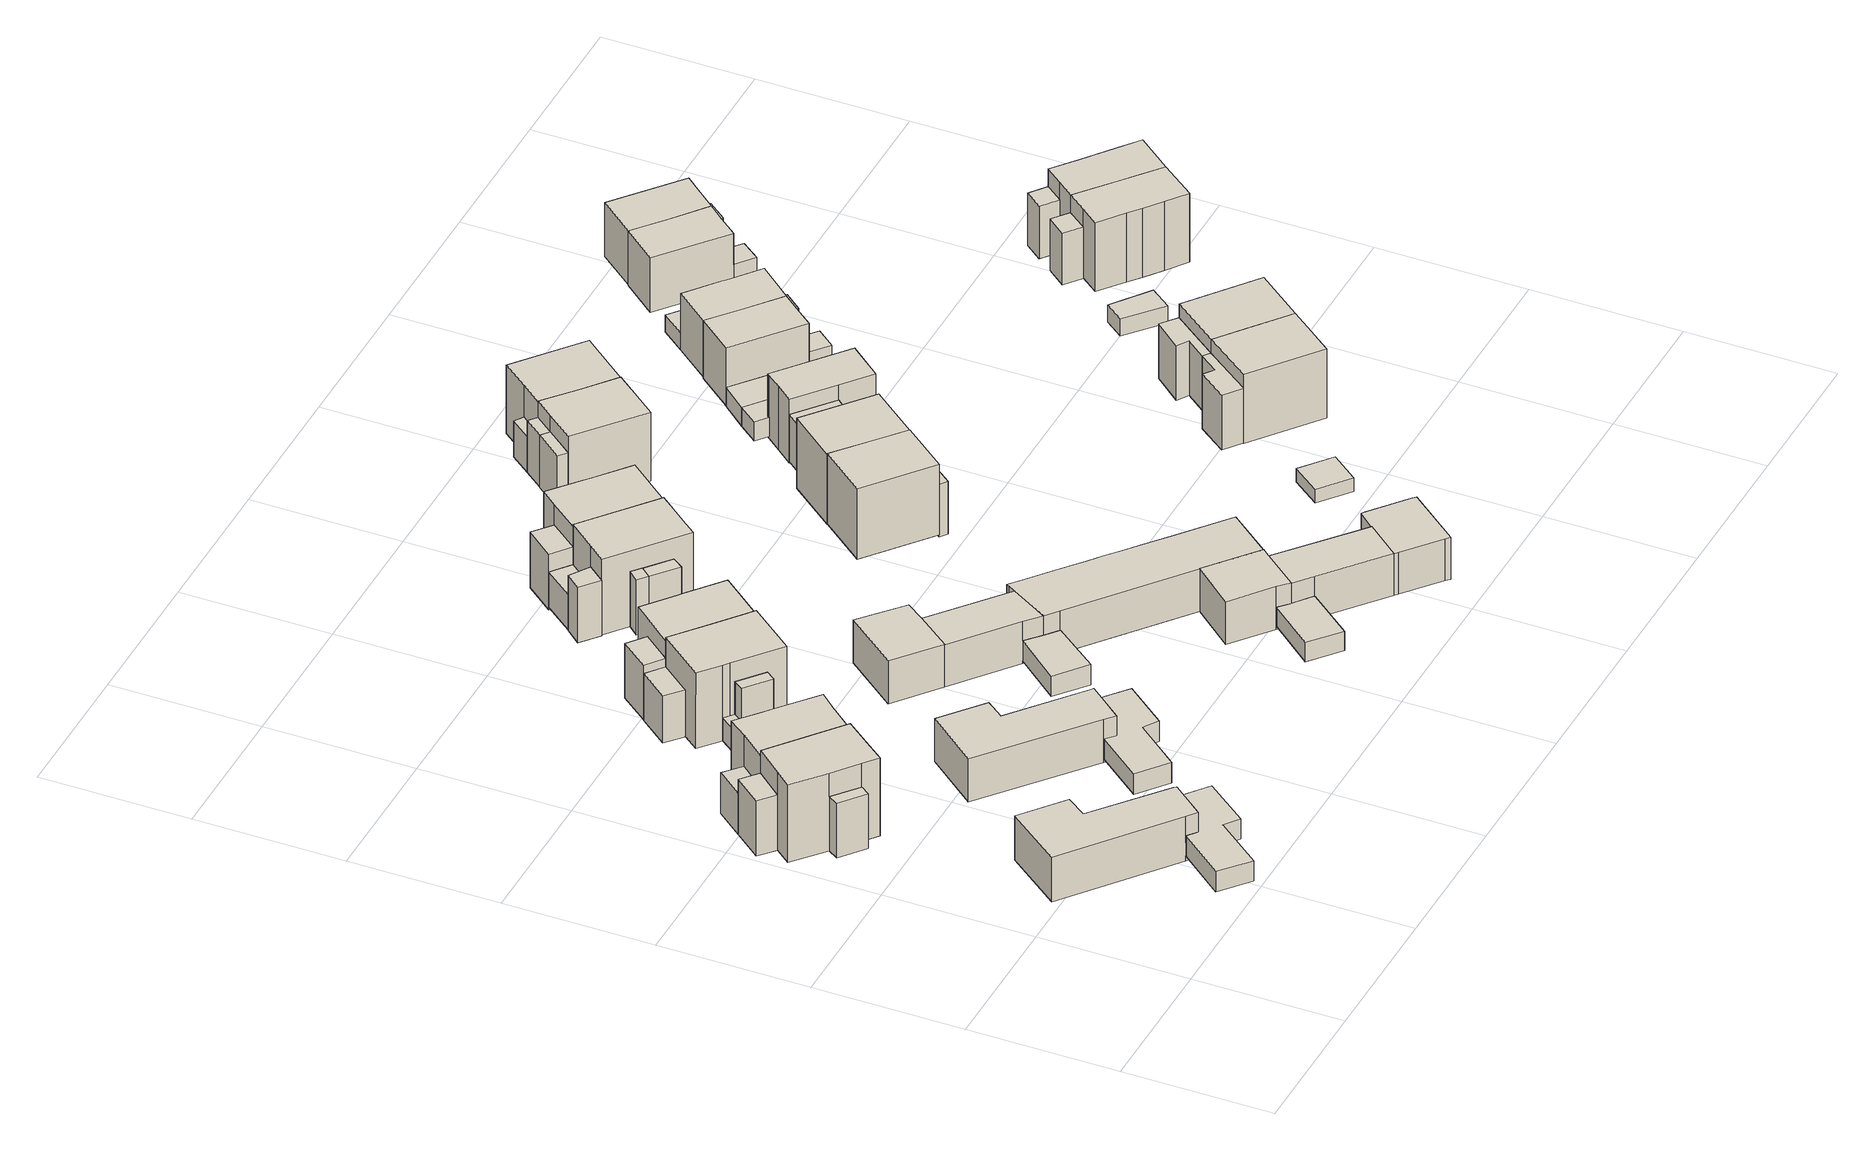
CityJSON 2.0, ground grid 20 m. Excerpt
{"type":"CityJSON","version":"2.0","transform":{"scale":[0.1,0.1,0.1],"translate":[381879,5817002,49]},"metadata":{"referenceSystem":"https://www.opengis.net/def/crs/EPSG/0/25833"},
"CityObjects":{
"building1":{"type":"Building","attributes":{"Gemeindeschluessel":"11000004","function":"31001_1024"},"address":[{"country":"Germany","locality":"Berlin","thoroughfareNumber":"1 (6)","thoroughfareName":"Dauerwaldweg"}],"children":["building1-1","building1-2"]},
"building1-1":{"type":"BuildingPart","attributes":{"BezugspunktDach":"2200","measuredHeight":6.51,"storeysAboveGround":2},"parents":["building1"],"geometry":[{"type":"MultiSurface","lod":"1","boundaries":[[[0,1,2,3,4,5,6,7]],[[8,9,10,11,12,13,14,15]],[[8,15,7,6]],[[9,8,6,5]],[[10,9,5,4]],[[11,10,4,3]],[[16,17,18,3,2]],[[12,11,19,20]],[[21,16,2,1]],[[13,12,20,22,23]],[[24,25,21,22,26,14,13,1,0]],[[15,14,0,7]],[[20,19,18,17,16]],[[23,22,20,16,21]],[[26,22,21,25,24]]]}]},
"building1-2":{"type":"BuildingPart","attributes":{"BezugspunktDach":"2200","measuredHeight":2.97,"storeysAboveGround":2},"parents":["building1"],"geometry":[{"type":"MultiSurface","lod":"1","boundaries":[[[27,28,29,30,31,17,16,21,25,32]],[[26,22,20,19,33,34,35,36,37,38]],[[26,38,32,25]],[[33,19,17,31]],[[34,33,31,30]],[[35,34,30,29]],[[36,35,29,28]],[[37,36,28,27]],[[38,37,27,32]],[[26,25,21,22]],[[20,22,39,21,16,40]],[[19,20,16,17]]]}]},
"building2":{"type":"Building","attributes":{"Gemeindeschluessel":"11000004","function":"31001_1010"},"address":[{"country":"Germany","locality":"Berlin","thoroughfareNumber":"13","thoroughfareName":"Falterweg"}],"children":["building2-1","building2-2","building2-3","building2-4"]},
"building2-1":{"type":"BuildingPart","attributes":{"BezugspunktDach":"2200","measuredHeight":13.75,"storeysAboveGround":2},"parents":["building2"],"geometry":[{"type":"MultiSurface","lod":"1","boundaries":[[[41,42,43,44,45,46,47,48,49]],[[50,51,52,53,54,55,56,57,58]],[[50,58,49,48]],[[59,60,48,47]],[[51,50,60,50,51,61]],[[52,51,47,46]],[[53,52,46,45]],[[62,63,64,53,45,44]],[[55,54,44,43]],[[56,55,43,42]],[[65,66,42,41]],[[58,57,41,49]],[[61,51,50,60,59]],[[54,53,64,63,62]],[[57,56,66,65]]]}]},
"building2-2":{"type":"BuildingPart","attributes":{"BezugspunktDach":"2200","measuredHeight":8.13,"storeysAboveGround":2},"parents":["building2"],"geometry":[{"type":"MultiSurface","lod":"1","boundaries":[[[60,59,67,68]],[[69,51,50,70]],[[69,70,68,67]],[[51,69,67,59]],[[70,50,60,68]],[[50,51,59,60,71]]]}]},
"building2-3":{"type":"BuildingPart","attributes":{"BezugspunktDach":"2200","measuredHeight":8.06,"storeysAboveGround":2},"parents":["building2"],"geometry":[{"type":"Solid","lod":"1","boundaries":[[[[72,66,65,73]],[[57,56,74,75]],[[57,75,73,65]],[[74,56,66,72]],[[75,74,72,73]],[[57,65,66,56]]]]}]},
"building2-4":{"type":"BuildingPart","attributes":{"BezugspunktDach":"2200","measuredHeight":8.24,"storeysAboveGround":2},"parents":["building2"],"geometry":[{"type":"MultiSurface","lod":"1","boundaries":[[[76,77,64,63]],[[53,78,79,54]],[[78,53,64,77]],[[79,78,77,76]],[[54,79,76,63]],[[53,54,63,64,80]]]}]},
"building3":{"type":"Building","attributes":{"Gemeindeschluessel":"11000004","function":"31001_1010"},"address":[{"country":"Germany","locality":"Berlin","thoroughfareNumber":"15","thoroughfareName":"Falterweg"}],"children":["building3-1","building3-2","building3-3","building3-4"]},
"building3-1":{"type":"BuildingPart","attributes":{"BezugspunktDach":"2200","measuredHeight":12.28,"storeysAboveGround":2},"parents":["building3"],"geometry":[{"type":"MultiSurface","lod":"1","boundaries":[[[81,82,83,84,85,86,87,88]],[[89,90,91,92,93,94,53,51]],[[95,96,88,87]],[[90,89,87,86]],[[91,90,86,85]],[[92,91,85,84]],[[93,92,97,98,99,100,101,84,83]],[[94,93,83,82]],[[53,94,82,81],[94,53,64,102]],[[51,53,81,88]],[[89,51,96,95]],[[101,100,99,98,97]],[[64,53,94,102]]]}]},
"building3-2":{"type":"BuildingPart","attributes":{"BezugspunktDach":"2200","measuredHeight":8.16,"storeysAboveGround":2},"parents":["building3"],"geometry":[{"type":"MultiSurface","lod":"1","boundaries":[[[77,103,102,64]],[[94,104,78,53]],[[104,94,102,103]],[[78,104,103,77]],[[53,78,77,64]],[[94,53,64,102,105]]]}]},
"building3-3":{"type":"BuildingPart","attributes":{"BezugspunktDach":"2200","measuredHeight":5.98,"storeysAboveGround":2},"parents":["building3"],"geometry":[{"type":"Solid","lod":"1","boundaries":[[[[96,95,106,107]],[[108,89,51,69]],[[108,69,107,106]],[[89,108,106,95]],[[89,95,89,51]],[[69,51,96,107]],[[51,89,95,96]]]]}]},
"building3-4":{"type":"BuildingPart","attributes":{"BezugspunktDach":"2200","measuredHeight":3.69,"storeysAboveGround":2},"parents":["building3"],"geometry":[{"type":"Solid","lod":"1","boundaries":[[[[100,109,110,101]],[[111,112,99,98]],[[111,98,101,110]],[[112,111,110,109]],[[99,112,109,100]],[[98,99,100,101]]]]}]},
"building4":{"type":"Building","attributes":{"Gemeindeschluessel":"11000004","BezugspunktDach":"2200","function":"31001_2463","measuredHeight":3.69,"storeysAboveGround":1},"address":[{"country":"Germany","locality":"Berlin","thoroughfareNumber":"15 (1)","thoroughfareName":"Falterweg"}],"geometry":[{"type":"Solid","lod":"1","boundaries":[[[[101,110,109,113,114,115]],[[116,117,112,111,98,118]],[[116,118,115,114]],[[117,116,114,113]],[[112,117,113,109]],[[111,112,109,110]],[[98,111,110,101]],[[118,98,101,115]]]]}]},
"building5":{"type":"Building","attributes":{"Gemeindeschluessel":"11000004","BezugspunktDach":"2200","function":"31001_2463","measuredHeight":3.38,"storeysAboveGround":1},"address":[{"country":"Germany","locality":"Berlin","thoroughfareNumber":"17 (1)","thoroughfareName":"Falterweg"}],"geometry":[{"type":"Solid","lod":"1","boundaries":[[[[119,120,121,122,123,124]],[[125,126,127,128,117,116]],[[125,116,124,123]],[[126,125,123,122]],[[127,126,122,121]],[[128,127,121,120]],[[117,128,120,119]],[[116,117,119,124]]]]}]},
"building6":{"type":"Building","attributes":{"Gemeindeschluessel":"11000004","function":"31001_1024"},"address":[{"country":"Germany","locality":"Berlin","thoroughfareNumber":"1 (9)","thoroughfareName":"Dauerwaldweg"}],"children":["building6-1","building6-2"]},
"building6-1":{"type":"BuildingPart","attributes":{"BezugspunktDach":"2200","measuredHeight":6.33,"storeysAboveGround":2},"parents":["building6"],"geometry":[{"type":"MultiSurface","lod":"1","boundaries":[[[129,130,131,132,133,134,135,136]],[[137,138,139,140,141,142,143,144]],[[137,144,136,135]],[[138,137,135,134]],[[139,138,134,133]],[[140,139,133,132]],[[145,146,147,132,131]],[[141,140,148,149]],[[142,141,149,150,151,146,152,131,130]],[[143,142,130,129]],[[144,143,129,136]],[[149,148,147,146,145]],[[152,146,151,150,149]]]}]},
"building6-2":{"type":"BuildingPart","attributes":{"BezugspunktDach":"2200","measuredHeight":2.99,"storeysAboveGround":2},"parents":["building6"],"geometry":[{"type":"MultiSurface","lod":"1","boundaries":[[[153,154,155,156,157,147,146,151,158,159]],[[160,150,149,148,161,162,163,164,165,166]],[[160,166,159,158]],[[161,148,147,157]],[[162,161,157,156]],[[163,162,156,155]],[[164,163,155,154]],[[165,164,154,153]],[[166,165,153,159]],[[150,160,158,151]],[[167,149,150,151,146]],[[148,149,146,147]]]}]},
"building7":{"type":"Building","attributes":{"Gemeindeschluessel":"11000004","function":"31001_1010"},"address":[{"country":"Germany","locality":"Berlin","thoroughfareNumber":"17","thoroughfareName":"Falterweg"}],"children":["building7-1","building7-2","building7-3","building7-4"]},
"building7-1":{"type":"BuildingPart","attributes":{"BezugspunktDach":"2200","measuredHeight":13.96,"storeysAboveGround":2},"parents":["building7"],"geometry":[{"type":"MultiSurface","lod":"1","boundaries":[[[168,169,170,171,172,173,174]],[[175,176,177,178,179,125,180]],[[181,182,183,180,174,173]],[[176,175,173,172]],[[177,176,172,171]],[[178,177,184,185,186,171,170]],[[179,178,170,169],[187,126,188,189]],[[125,179,169,168]],[[180,125,168,174]],[[175,183,182,181]],[[186,185,184,177]],[[188,126,187,189]]]}]},
"building7-2":{"type":"BuildingPart","attributes":{"BezugspunktDach":"2200","measuredHeight":6.05,"storeysAboveGround":2},"parents":["building7"],"geometry":[{"type":"Solid","lod":"1","boundaries":[[[[190,191,186,185]],[[177,192,193,184]],[[192,177,186,191]],[[193,192,191,190]],[[184,193,190,185]],[[177,184,185,186]]]]}]},
"building7-3":{"type":"BuildingPart","attributes":{"BezugspunktDach":"2200","measuredHeight":6.91,"storeysAboveGround":2},"parents":["building7"],"geometry":[{"type":"MultiSurface","lod":"1","boundaries":[[[182,181,194,195]],[[196,197,198,199]],[[196,199,195,194]],[[197,196,194,181]],[[198,197,181,175,183]],[[199,198,182,195]],[[183,175,181,182]]]}]},
"building7-4":{"type":"BuildingPart","attributes":{"BezugspunktDach":"2200","measuredHeight":8.22,"storeysAboveGround":2},"parents":["building7"],"geometry":[{"type":"Solid","lod":"1","boundaries":[[[[200,189,188,201]],[[126,187,128,127]],[[126,127,201,188]],[[128,187,189,200]],[[127,128,200,201]],[[187,126,188,189]]]]}]},
"building8":{"type":"Building","attributes":{"Gemeindeschluessel":"11000004","function":"31001_1010"},"address":[{"country":"Germany","locality":"Berlin","thoroughfareNumber":"19","thoroughfareName":"Falterweg"}],"children":["building8-1","building8-2","building8-3","building8-4"]},
"building8-1":{"type":"BuildingPart","attributes":{"BezugspunktDach":"2200","measuredHeight":12.75,"storeysAboveGround":2},"parents":["building8"],"geometry":[{"type":"MultiSurface","lod":"1","boundaries":[[[202,203,204,205,206,207,208,209]],[[210,211,212,213,214,177,176,175]],[[210,215,216,217,175,209,208]],[[211,210,208,207]],[[218,219,207,206]],[[212,211,220,221]],[[213,212,206,205],[222,223,218,221]],[[214,213,205,204]],[[224,225,204,203]],[[177,214,226,227,228]],[[176,177,203,202]],[[175,176,202,209]],[[175,217,216,215]],[[221,220,219,218]],[[218,223,222,221]],[[228,227,226,225,224]]]}]},
"building8-2":{"type":"BuildingPart","attributes":{"BezugspunktDach":"2200","measuredHeight":8.66,"storeysAboveGround":2},"parents":["building8"],"geometry":[{"type":"Solid","lod":"1","boundaries":[[[[217,216,229,230]],[[231,215,175,232]],[[231,232,230,229]],[[215,231,229,216]],[[232,175,217,230]],[[175,215,216,217]]]]}]},
"building8-3":{"type":"BuildingPart","attributes":{"BezugspunktDach":"2200","measuredHeight":8.01,"storeysAboveGround":2},"parents":["building8"],"geometry":[{"type":"Solid","lod":"1","boundaries":[[[[233,234,225,224]],[[226,235,236,227]],[[235,226,225,234]],[[236,235,234,233]],[[227,236,233,224]],[[227,224,225,226]]]]}]},
"building8-4":{"type":"BuildingPart","attributes":{"BezugspunktDach":"2200","measuredHeight":8.29,"storeysAboveGround":2},"parents":["building8"],"geometry":[{"type":"MultiSurface","lod":"1","boundaries":[[[223,237,238,219]],[[239,240,222,220]],[[239,220,219,238]],[[240,239,238,237]],[[222,240,237,223]],[[220,221,218,219,241]],[[222,223,218,221]]]}]},
"building9":{"type":"Building","attributes":{"Gemeindeschluessel":"11000004","BezugspunktDach":"2200","function":"31001_2463","measuredHeight":2.46,"storeysAboveGround":1},"address":[{"country":"Germany","locality":"Berlin","thoroughfareNumber":"19 (1)","thoroughfareName":"Falterweg"}],"geometry":[{"type":"Solid","lod":"1","boundaries":[[[[242,243,244,245,246]],[[247,248,249,240,239]],[[247,239,246,245]],[[248,247,245,244]],[[249,248,244,243]],[[240,249,243,242]],[[239,240,242,246]]]]}]},
"building10":{"type":"Building","attributes":{"Gemeindeschluessel":"11000004","BezugspunktDach":"2200","function":"51009_1610","measuredHeight":8.02,"storeysAboveGround":0},"address":[{"country":"Germany","locality":"Berlin"}],"geometry":[{"type":"Solid","lod":"1","boundaries":[[[[250,251,252,253]],[[254,255,256,257]],[[254,257,253,252]],[[255,254,252,251]],[[256,255,251,250]],[[257,256,250,253]]]]}]},
"building11":{"type":"Building","attributes":{"Gemeindeschluessel":"11000004","BezugspunktDach":"2200","function":"51009_1610","measuredHeight":8.14,"storeysAboveGround":0},"address":[{"country":"Germany","locality":"Berlin"}],"geometry":[{"type":"Solid","lod":"1","boundaries":[[[[258,259,260,261]],[[262,263,264,265]],[[262,265,261,260]],[[263,262,260,259]],[[264,263,259,258]],[[265,264,258,261]]]]}]},
"building12":{"type":"Building","attributes":{"Gemeindeschluessel":"11000004","BezugspunktDach":"2200","function":"31001_2463","measuredHeight":2.42,"storeysAboveGround":1},"address":[{"country":"Germany","locality":"Berlin","thoroughfareNumber":"21 (1)","thoroughfareName":"Falterweg"}],"geometry":[{"type":"Solid","lod":"1","boundaries":[[[[244,266,267,268,245]],[[264,269,270,271,272]],[[264,272,245,268]],[[269,264,268,267]],[[270,269,267,266]],[[271,270,266,244]],[[272,271,244,245]]]]}]},
"building13":{"type":"Building","attributes":{"Gemeindeschluessel":"11000004","function":"31001_1010"},"address":[{"country":"Germany","locality":"Berlin","thoroughfareNumber":"21","thoroughfareName":"Falterweg"}],"children":["building13-1","building13-2","building13-3","building13-4"]},
"building13-1":{"type":"BuildingPart","attributes":{"BezugspunktDach":"2200","measuredHeight":12.51,"storeysAboveGround":2},"parents":["building13"],"geometry":[{"type":"MultiSurface","lod":"1","boundaries":[[[273,274,275,276,277,278]],[[279,280,281,282,283,284]],[[279,284,278,277]],[[285,286,279,280,279,277,276]],[[281,280,276,275]],[[282,281,287,288,289,290,291,275,274]],[[283,282,274,273]],[[284,283,273,278],[292,263,259,293]],[[280,279,286,285]],[[291,290,289,288,287]],[[259,263,292,293]]]}]},
"building13-2":{"type":"BuildingPart","attributes":{"BezugspunktDach":"2200","measuredHeight":8,"storeysAboveGround":2},"parents":["building13"],"geometry":[{"type":"Solid","lod":"1","boundaries":[[[[294,295,291,290]],[[288,296,297,289]],[[296,288,291,295]],[[297,296,295,294]],[[289,297,294,290]],[[288,289,290,291]]]]}]},
"building13-3":{"type":"BuildingPart","attributes":{"BezugspunktDach":"2200","measuredHeight":5.21,"storeysAboveGround":2},"parents":["building13"],"geometry":[{"type":"Solid","lod":"1","boundaries":[[[[286,285,298,299]],[[300,280,279,301]],[[300,301,299,298]],[[280,300,298,285]],[[301,279,286,299]],[[279,280,285,286]]]]}]},
"building13-4":{"type":"BuildingPart","attributes":{"BezugspunktDach":"2200","measuredHeight":8.13,"storeysAboveGround":2},"parents":["building13"],"geometry":[{"type":"Solid","lod":"1","boundaries":[[[[302,293,259,258]],[[263,292,269,264]],[[263,264,258,259]],[[269,292,293,302]],[[264,269,302,258]],[[292,263,259,293]]]]}]},
"building14":{"type":"Building","attributes":{"Gemeindeschluessel":"11000004","function":"31001_1024"},"address":[{"country":"Germany","locality":"Berlin","thoroughfareNumber":"1 (8)","thoroughfareName":"Dauerwaldweg"}],"children":["building14-1","building14-2","building14-3","building14-4","building14-5","building14-6","building14-7","building14-8"]},
"building14-1":{"type":"BuildingPart","attributes":{"BezugspunktDach":"2200","measuredHeight":6.21,"storeysAboveGround":2},"parents":["building14"],"geometry":[{"type":"MultiSurface","lod":"1","boundaries":[[[303,304,305,306,307,308,309,310,311,312,313,314,315,316,317,318]],[[319,320,321,322,323,324,325,326,327,328,329,330,331,332,333,334]],[[320,319,317,316]],[[321,320,316,315]],[[322,321,315,314]],[[323,322,314,313]],[[324,323,313,312]],[[325,324,312,311]],[[326,325,311,310]],[[327,326,310,309]],[[328,327,309,308]],[[329,328,308,307]],[[330,329,307,306]],[[331,330,306,305]],[[333,332,304,303]],[[335,336,303,318]],[[334,333,337,338]],[[334,318,317,319]],[[305,304,332,331]],[[338,337,336,335]]]}]},
"building14-2":{"type":"BuildingPart","attributes":{"BezugspunktDach":"2200","measuredHeight":6.25,"storeysAboveGround":2},"parents":["building14"],"geometry":[{"type":"MultiSurface","lod":"1","boundaries":[[[339,340,341,342,343,344]],[[332,331,345,346,347,348]],[[332,348,344,343]],[[305,304,332,343,342]],[[345,331,342,341]],[[346,349,350,341,340]],[[347,346,351,352,353,354,340,339]],[[348,347,339,344]],[[331,332,304,305]],[[345,350,349,346]],[[354,353,352,351]]]}]},
"building14-3":{"type":"BuildingPart","attributes":{"BezugspunktDach":"2200","measuredHeight":6.19,"storeysAboveGround":2},"parents":["building14"],"geometry":[{"type":"MultiSurface","lod":"1","boundaries":[[[355,356,357,350,349]],[[345,358,359,360,346]],[[358,345,350,357]],[[359,361,362,357,356]],[[360,359,356,355]],[[346,360,355,349],[363,351,354,364]],[[345,346,349,350,365]],[[358,362,361,359]]]}]},
"building14-4":{"type":"BuildingPart","attributes":{"BezugspunktDach":"2200","measuredHeight":6.22,"storeysAboveGround":2},"parents":["building14"],"geometry":[{"type":"MultiSurface","lod":"1","boundaries":[[[366,318,317,367,368]],[[369,319,334,370,371]],[[319,369,367,317]],[[372,335,338,373,370,334,318,366]],[[371,370,366,368]],[[371,368,367,369]],[[334,319,317,318]],[[373,338,335,372]]]}]},
"building14-5":{"type":"BuildingPart","attributes":{"BezugspunktDach":"2200","measuredHeight":6.24,"storeysAboveGround":2},"parents":["building14"],"geometry":[{"type":"Solid","lod":"1","boundaries":[[[[374,375,376,377,378]],[[379,380,369,371,381]],[[379,381,378,377]],[[380,379,377,376]],[[369,380,376,375]],[[371,369,375,374],[371,368,367,369]],[[381,371,374,378]],[[368,371,369,367]]]]}]},
"building14-6":{"type":"BuildingPart","attributes":{"BezugspunktDach":"2200","measuredHeight":6.2,"storeysAboveGround":2},"parents":["building14"],"geometry":[{"type":"Solid","lod":"1","boundaries":[[[[382,383,384,385,386,387,388,362,361]],[[358,389,390,391,392,393,394,395,359]],[[389,358,362,388]],[[390,389,388,387]],[[391,390,387,386]],[[392,391,386,385]],[[393,392,385,384]],[[394,393,384,383]],[[395,394,383,382]],[[359,395,382,361]],[[358,359,361,362]]]]}]},
"building14-7":{"type":"BuildingPart","attributes":{"BezugspunktDach":"2200","measuredHeight":2.99,"storeysAboveGround":2},"parents":["building14"],"geometry":[{"type":"MultiSurface","lod":"1","boundaries":[[[396,336,372,397]],[[373,337,398,399]],[[373,399,397,372]],[[398,337,336,396]],[[399,398,396,397]],[[338,335,336,337]],[[373,400,372,335,401,338]]]}]},
"building14-8":{"type":"BuildingPart","attributes":{"BezugspunktDach":"2200","measuredHeight":2.82,"storeysAboveGround":2},"parents":["building14"],"geometry":[{"type":"MultiSurface","lod":"1","boundaries":[[[402,364,353,403]],[[352,363,404,405]],[[352,405,403,353]],[[404,363,364,402]],[[405,404,402,403]],[[352,353,354,351]],[[363,351,354,364]]]}]},
"building15":{"type":"Building","attributes":{"Gemeindeschluessel":"11000004","function":"31001_1010"},"address":[{"country":"Germany","locality":"Berlin","thoroughfareNumber":"23","thoroughfareName":"Falterweg"}],"children":["building15-1","building15-2","building15-3","building15-4"]},
"building15-1":{"type":"BuildingPart","attributes":{"BezugspunktDach":"2200","measuredHeight":13.45,"storeysAboveGround":2},"parents":["building15"],"geometry":[{"type":"MultiSurface","lod":"1","boundaries":[[[406,407,408,409,410,411,412,413]],[[414,415,416,417,418,419,420,421]],[[414,422,423,413,412]],[[415,414,412,411]],[[416,415,411,410]],[[424,425,410,409]],[[417,416,426,427,428]],[[418,417,409,408],[429,430,424,428]],[[419,418,408,407],[431,432,291,433]],[[420,419,407,406]],[[421,420,406,413]],[[421,423,422,414]],[[428,427,426,425,424]],[[424,430,429,428]],[[291,432,431,433]]]}]},
"building15-2":{"type":"BuildingPart","attributes":{"BezugspunktDach":"2200","measuredHeight":4.42,"storeysAboveGround":2},"parents":["building15"],"geometry":[{"type":"MultiSurface","lod":"1","boundaries":[[[430,434,435,425]],[[436,437,429,427]],[[436,427,425,435]],[[437,436,435,434]],[[429,437,434,430]],[[427,428,424,425]],[[429,430,424,428]]]}]},
"building15-3":{"type":"BuildingPart","attributes":{"BezugspunktDach":"2200","measuredHeight":7.83,"storeysAboveGround":2},"parents":["building15"],"geometry":[{"type":"Solid","lod":"1","boundaries":[[[[295,438,433,291]],[[431,439,440,432]],[[439,431,433,438]],[[440,439,438,295]],[[432,440,295,291]],[[431,432,291,433]]]]}]},
"building15-4":{"type":"BuildingPart","attributes":{"BezugspunktDach":"2200","measuredHeight":8.16,"storeysAboveGround":2},"parents":["building15"],"geometry":[{"type":"MultiSurface","lod":"1","boundaries":[[[423,422,441,442]],[[443,444,445,446]],[[443,446,442,441]],[[444,443,441,422]],[[445,444,422,414,421]],[[446,445,423,442]],[[421,414,422,423]]]}]},
"building16":{"type":"Building","attributes":{"Gemeindeschluessel":"11000004","function":"31001_1010"},"address":[{"country":"Germany","locality":"Berlin","thoroughfareNumber":"22","thoroughfareName":"Falterweg"}],"children":["building16-1","building16-2"]},
"building16-1":{"type":"BuildingPart","attributes":{"BezugspunktDach":"2200","measuredHeight":12.63,"storeysAboveGround":2},"parents":["building16"],"geometry":[{"type":"Solid","lod":"1","boundaries":[[[[447,448,449,450,451]],[[452,453,454,455,456]],[[452,456,451,450]],[[453,452,450,449]],[[454,453,449,448]],[[455,454,448,447],[457,458,459,460]],[[456,455,447,451]],[[459,458,457,460]]]]}]},
"building16-2":{"type":"BuildingPart","attributes":{"BezugspunktDach":"2200","measuredHeight":3,"storeysAboveGround":2},"parents":["building16"],"geometry":[{"type":"Solid","lod":"1","boundaries":[[[[461,462,460,459]],[[457,463,464,458]],[[463,457,460,462]],[[464,463,462,461]],[[458,464,461,459]],[[457,458,459,460]]]]}]},
"building17":{"type":"Building","attributes":{"Gemeindeschluessel":"11000004","BezugspunktDach":"2200","function":"51009_1610","measuredHeight":7.65,"storeysAboveGround":0},"address":[{"country":"Germany","locality":"Berlin"}],"geometry":[{"type":"Solid","lod":"1","boundaries":[[[[465,466,467,468]],[[469,470,471,472]],[[469,472,468,467]],[[470,469,467,466]],[[471,470,466,465]],[[472,471,465,468]]]]}]},
"building18":{"type":"Building","attributes":{"Gemeindeschluessel":"11000004","BezugspunktDach":"2200","function":"51009_1610","measuredHeight":7.71,"storeysAboveGround":0},"address":[{"country":"Germany","locality":"Berlin"}],"geometry":[{"type":"Solid","lod":"1","boundaries":[[[[473,474,475,476]],[[477,478,479,480]],[[477,480,476,475]],[[478,477,475,474]],[[479,478,474,473]],[[480,479,473,476]]]]}]},
"building19":{"type":"Building","attributes":{"Gemeindeschluessel":"11000004","function":"31001_1010"},"address":[{"country":"Germany","locality":"Berlin","thoroughfareNumber":"25","thoroughfareName":"Falterweg"}],"children":["building19-1","building19-2"]},
"building19-1":{"type":"BuildingPart","attributes":{"BezugspunktDach":"2200","measuredHeight":12.64,"storeysAboveGround":2},"parents":["building19"],"geometry":[{"type":"MultiSurface","lod":"1","boundaries":[[[481,482,483,484,485,486]],[[470,487,488,489,490,471]],[[470,471,486,485]],[[491,466,492,493,487,470,485,484]],[[488,487,484,483]],[[489,488,483,482]],[[490,489,482,481]],[[471,490,481,486]],[[493,492,466,491]]]}]},
"building19-2":{"type":"BuildingPart","attributes":{"BezugspunktDach":"2200","measuredHeight":7.6,"storeysAboveGround":2},"parents":["building19"],"geometry":[{"type":"Solid","lod":"1","boundaries":[[[[466,491,494,467]],[[495,493,492,496]],[[495,496,467,494]],[[493,495,494,491]],[[496,492,466,467]],[[492,493,491,466]]]]}]},
"building20":{"type":"Building","attributes":{"Gemeindeschluessel":"11000004","function":"31001_1010"},"address":[{"country":"Germany","locality":"Berlin","thoroughfareNumber":"24","thoroughfareName":"Falterweg"}],"children":["building20-1","building20-2"]},
"building20-1":{"type":"BuildingPart","attributes":{"BezugspunktDach":"2200","measuredHeight":12.81,"storeysAboveGround":2},"parents":["building20"],"geometry":[{"type":"MultiSurface","lod":"1","boundaries":[[[497,498,499,500,501]],[[502,503,504,505,506]],[[502,506,501,500]],[[503,502,500,499]],[[507,508,509,454,510,504,503,499,498]],[[505,504,498,497]],[[506,505,497,501]],[[510,454,509,508,507]]]}]},
"building20-2":{"type":"BuildingPart","attributes":{"BezugspunktDach":"2200","measuredHeight":7.26,"storeysAboveGround":2},"parents":["building20"],"geometry":[{"type":"Solid","lod":"1","boundaries":[[[[511,512,508,507]],[[509,513,514,454]],[[513,509,508,512]],[[514,513,512,511]],[[454,514,511,507]],[[509,454,507,508]]]]}]},
"building21":{"type":"Building","attributes":{"Gemeindeschluessel":"11000004","BezugspunktDach":"2200","function":"51009_1610","measuredHeight":7.37,"storeysAboveGround":0},"address":[{"country":"Germany","locality":"Berlin"}],"geometry":[{"type":"Solid","lod":"1","boundaries":[[[[512,515,516,508]],[[503,517,518,519]],[[503,519,508,516]],[[517,503,516,515]],[[518,517,515,512]],[[519,518,512,508]]]]}]},
"building22":{"type":"Building","attributes":{"Gemeindeschluessel":"11000004","function":"31001_1010"},"address":[{"country":"Germany","locality":"Berlin","thoroughfareNumber":"27","thoroughfareName":"Falterweg"}],"children":["building22-1","building22-2"]},
"building22-1":{"type":"BuildingPart","attributes":{"BezugspunktDach":"2200","measuredHeight":12.35,"storeysAboveGround":2},"parents":["building22"],"geometry":[{"type":"MultiSurface","lod":"1","boundaries":[[[520,521,522,523,524,525]],[[526,527,528,489,488,487]],[[529,530,525,524]],[[526,487,531,493,532,533]],[[527,526,524,523]],[[528,527,523,522]],[[489,528,522,521]],[[488,489,521,520]],[[487,488,520,525]],[[533,532,493,531,530,529]]]}]},
"building22-2":{"type":"BuildingPart","attributes":{"BezugspunktDach":"2200","measuredHeight":5.32,"storeysAboveGround":2},"parents":["building22"],"geometry":[{"type":"Solid","lod":"1","boundaries":[[[[530,529,534,535]],[[536,532,493,495]],[[536,495,535,534]],[[532,536,534,529]],[[495,493,530,535]],[[493,532,529,530]]]]}]},
"building23":{"type":"Building","attributes":{"Gemeindeschluessel":"11000004","BezugspunktDach":"2200","function":"31001_2463","measuredHeight":6.97,"storeysAboveGround":1},"address":[{"country":"Germany","locality":"Berlin","thoroughfareNumber":"26 (1)","thoroughfareName":"Falterweg"}],"geometry":[{"type":"Solid","lod":"1","boundaries":[[[[537,538,539,540]],[[541,542,543,544]],[[541,544,540,539]],[[542,541,539,538]],[[543,542,538,537]],[[544,543,537,540]]]]}]},
"building24":{"type":"Building","attributes":{"Gemeindeschluessel":"11000004","BezugspunktDach":"2200","function":"31001_2463","measuredHeight":1.97,"storeysAboveGround":1},"address":[{"country":"Germany","locality":"Berlin","thoroughfareNumber":"150 (1)","thoroughfareName":"Eichkampstraße"}],"geometry":[{"type":"Solid","lod":"1","boundaries":[[[[545,546,547,548]],[[549,550,551,552]],[[549,552,548,547]],[[550,549,547,546]],[[551,550,546,545]],[[552,551,545,548]]]]}]},
"building25":{"type":"Building","attributes":{"Gemeindeschluessel":"11000004","BezugspunktDach":"2200","function":"31001_1010","measuredHeight":10.5,"storeysAboveGround":2},"address":[{"country":"Germany","locality":"Berlin","thoroughfareNumber":"26","thoroughfareName":"Falterweg"}],"geometry":[{"type":"Solid","lod":"1","boundaries":[[[[553,554,555,556,557,558,559,560]],[[561,562,563,564,565,566,567,568]],[[561,568,560,559]],[[562,561,559,558]],[[563,562,558,557]],[[564,563,557,556]],[[565,564,556,555]],[[566,565,555,554]],[[567,566,554,553]],[[568,567,553,560]]]]}]},
"building26":{"type":"Building","attributes":{"Gemeindeschluessel":"11000004","BezugspunktDach":"2200","function":"51009_1611","measuredHeight":2.83,"storeysAboveGround":0},"address":[{"country":"Germany","locality":"Berlin"}],"geometry":[{"type":"Solid","lod":"1","boundaries":[[[[569,570,571,572,573,574]],[[575,576,577,578,579,580]],[[575,580,574,573]],[[576,575,573,572]],[[577,576,572,571]],[[578,577,571,570]],[[579,578,570,569]],[[580,579,569,574]]]]}]},
"building27":{"type":"Building","attributes":{"Gemeindeschluessel":"11000004","BezugspunktDach":"2200","function":"31001_2463","measuredHeight":2.29,"storeysAboveGround":1},"address":[{"country":"Germany","locality":"Berlin","thoroughfareNumber":"27 (1)","thoroughfareName":"Falterweg"}],"geometry":[{"type":"Solid","lod":"1","boundaries":[[[[581,582,583,584]],[[585,586,587,588]],[[585,588,584,583]],[[586,585,583,582]],[[587,586,582,581]],[[588,587,581,584]]]]}]},
"building28":{"type":"Building","attributes":{"Gemeindeschluessel":"11000004","BezugspunktDach":"2200","function":"31001_1000","measuredHeight":2.81,"storeysAboveGround":1},"address":[{"country":"Germany","locality":"Berlin","thoroughfareNumber":"28 (1)","thoroughfareName":"Falterweg"}],"geometry":[{"type":"Solid","lod":"1","boundaries":[[[[572,589,590,591,573]],[[592,593,594,576,575]],[[592,575,573,591]],[[593,592,591,590]],[[594,593,590,589]],[[576,594,589,572]],[[575,576,572,573]]]]}]},
"building29":{"type":"Building","attributes":{"Gemeindeschluessel":"11000004","function":"31001_1010"},"address":[{"country":"Germany","locality":"Berlin","thoroughfareNumber":"28","thoroughfareName":"Falterweg"}],"children":["building29-1","building29-2"]},
"building29-1":{"type":"BuildingPart","attributes":{"BezugspunktDach":"2200","measuredHeight":9.98,"storeysAboveGround":2},"parents":["building29"],"geometry":[{"type":"MultiSurface","lod":"1","boundaries":[[[595,596,597,598,599,600]],[[601,602,603,604,605,606]],[[601,606,600,599]],[[602,601,599,598]],[[603,602,598,597]],[[604,603,597,596]],[[605,607,608,596,595]],[[606,605,595,600]],[[604,608,607,605]]]}]},
"building29-2":{"type":"BuildingPart","attributes":{"BezugspunktDach":"2200","measuredHeight":4.32,"storeysAboveGround":2},"parents":["building29"],"geometry":[{"type":"MultiSurface","lod":"1","boundaries":[[[609,610,608,607]],[[611,612,613,614]],[[611,614,605,604,608]],[[612,611,608,610]],[[613,612,610,609]],[[614,613,609,607]],[[607,608,604,605]]]}]},
"building30":{"type":"Building","attributes":{"Gemeindeschluessel":"11000004","function":"31001_1010"},"address":[{"country":"Germany","locality":"Berlin","thoroughfareNumber":"150","thoroughfareName":"Eichkampstraße"}],"children":["building30-1","building30-2"]},
"building30-1":{"type":"BuildingPart","attributes":{"BezugspunktDach":"2200","measuredHeight":12.05,"storeysAboveGround":2},"parents":["building30"],"geometry":[{"type":"MultiSurface","lod":"1","boundaries":[[[615,616,617,618,619]],[[620,621,622,623,624]],[[625,626,619,618]],[[620,624,627,628]],[[621,620,618,617]],[[622,621,617,616]],[[623,622,616,615]],[[624,623,615,619]],[[628,627,626,625]]]}]},
"building30-2":{"type":"BuildingPart","attributes":{"BezugspunktDach":"2200","measuredHeight":8.07,"storeysAboveGround":2},"parents":["building30"],"geometry":[{"type":"Solid","lod":"1","boundaries":[[[[626,625,629,630,631,632]],[[633,634,635,628,627,636]],[[633,636,632,631]],[[634,633,631,630]],[[635,634,630,629]],[[628,635,629,625]],[[636,627,626,632]],[[628,625,626,627]]]]}]},
"building31":{"type":"Building","attributes":{"Gemeindeschluessel":"11000004","function":"31001_1010"},"address":[{"country":"Germany","locality":"Berlin","thoroughfareNumber":"30","thoroughfareName":"Falterweg"}],"children":["building31-1","building31-2"]},
"building31-1":{"type":"BuildingPart","attributes":{"BezugspunktDach":"2200","measuredHeight":9.96,"storeysAboveGround":2},"parents":["building31"],"geometry":[{"type":"MultiSurface","lod":"1","boundaries":[[[598,597,637,638,639,640,599]],[[641,642,643,644,645,646,647]],[[641,647,599,640]],[[642,641,640,639]],[[643,642,639,638]],[[644,643,638,637]],[[645,648,649,650,644,637,597]],[[646,645,597,598]],[[647,646,598,599]],[[644,650,649,648]]]}]},
"building31-2":{"type":"BuildingPart","attributes":{"BezugspunktDach":"2200","measuredHeight":3.53,"storeysAboveGround":2},"parents":["building31"],"geometry":[{"type":"MultiSurface","lod":"1","boundaries":[[[651,652,650,649]],[[653,654,655,656]],[[653,656,648,644,657]],[[654,653,650,652]],[[655,654,652,651]],[[656,655,651,649]],[[657,644,648,649,650]]]}]},
"building32":{"type":"Building","attributes":{"Gemeindeschluessel":"11000004","function":"31001_1010"},"address":[{"country":"Germany","locality":"Berlin","thoroughfareNumber":"148","thoroughfareName":"Eichkampstraße"}],"children":["building32-1","building32-2"]},
"building32-1":{"type":"BuildingPart","attributes":{"BezugspunktDach":"2200","measuredHeight":11.96,"storeysAboveGround":2},"parents":["building32"],"geometry":[{"type":"MultiSurface","lod":"1","boundaries":[[[616,658,659,618]],[[660,661,662,628]],[[663,625,618,659]],[[661,660,659,658]],[[662,661,658,616]],[[628,662,616,618]],[[660,628,625,663]]]}]},
"building32-2":{"type":"BuildingPart","attributes":{"BezugspunktDach":"2200","measuredHeight":8.01,"storeysAboveGround":2},"parents":["building32"],"geometry":[{"type":"Solid","lod":"1","boundaries":[[[[625,663,664,665,666,629]],[[667,668,669,660,628,635]],[[667,635,629,666]],[[668,667,666,665]],[[669,668,665,664]],[[660,669,664,663]],[[660,663,660,628]],[[635,628,625,629]],[[628,660,663,625]]]]}]},
"building33":{"type":"Building","attributes":{"Gemeindeschluessel":"11000004","BezugspunktDach":"2200","function":"31001_1000","measuredHeight":2.55,"storeysAboveGround":1},"address":[{"country":"Germany","locality":"Berlin","thoroughfareNumber":"30 (1)","thoroughfareName":"Falterweg"}],"geometry":[{"type":"Solid","lod":"1","boundaries":[[[[670,671,672,673]],[[674,675,643,641]],[[674,641,673,672]],[[675,674,672,671]],[[643,675,671,670]],[[641,643,670,673]]]]}]},
"building34":{"type":"Building","attributes":{"Gemeindeschluessel":"11000004","function":"31001_1010"},"address":[{"country":"Germany","locality":"Berlin","thoroughfareNumber":"32","thoroughfareName":"Falterweg"}],"children":["building34-1","building34-2"]},
"building34-1":{"type":"BuildingPart","attributes":{"BezugspunktDach":"2200","measuredHeight":9.68,"storeysAboveGround":2},"parents":["building34"],"geometry":[{"type":"MultiSurface","lod":"1","boundaries":[[[676,677,678,679,680,681]],[[682,683,684,685,686,687]],[[682,687,681,680]],[[683,682,680,679]],[[684,683,679,678]],[[685,684,678,677]],[[688,689,677,676]],[[687,686,676,681]],[[686,685,689,688]]]}]},
"building34-2":{"type":"BuildingPart","attributes":{"BezugspunktDach":"2200","measuredHeight":3.45,"storeysAboveGround":2},"parents":["building34"],"geometry":[{"type":"MultiSurface","lod":"1","boundaries":[[[690,691,689,688]],[[692,693,694,695]],[[692,695,686,685]],[[693,692,689,691]],[[694,693,691,690]],[[695,694,690,688]],[[685,686,688,689]]]}]},
"building35":{"type":"Building","attributes":{"Gemeindeschluessel":"11000004","BezugspunktDach":"2200","function":"31001_2460","measuredHeight":2.47,"storeysAboveGround":1},"address":[{"country":"Germany","locality":"Berlin","thoroughfareNumber":"148 (1)","thoroughfareName":"Eichkampstraße"}],"geometry":[{"type":"Solid","lod":"1","boundaries":[[[[696,697,698,699]],[[700,701,702,703]],[[700,703,699,698]],[[701,700,698,697]],[[702,701,697,696]],[[703,702,696,699]]]]}]},
"building36":{"type":"Building","attributes":{"Gemeindeschluessel":"11000004","function":"31001_1010"},"address":[{"country":"Germany","locality":"Berlin","thoroughfareNumber":"32A","thoroughfareName":"Falterweg"}],"children":["building36-1","building36-2"]},
"building36-1":{"type":"BuildingPart","attributes":{"BezugspunktDach":"2200","measuredHeight":9.61,"storeysAboveGround":2},"parents":["building36"],"geometry":[{"type":"MultiSurface","lod":"1","boundaries":[[[679,678,704,705,706,680]],[[707,708,709,710,711,712]],[[707,712,680,706]],[[708,707,706,705]],[[713,714,705,704]],[[709,708,715,708,709,716]],[[710,709,704,678]],[[711,710,678,679]],[[712,711,679,680]],[[716,709,708,715,714,713]]]}]},
"building36-2":{"type":"BuildingPart","attributes":{"BezugspunktDach":"2200","measuredHeight":3.2,"storeysAboveGround":2},"parents":["building36"],"geometry":[{"type":"MultiSurface","lod":"1","boundaries":[[[717,718,714,713]],[[708,719,720,709]],[[719,708,714,718]],[[720,719,718,717]],[[709,720,717,713]],[[721,708,709,713,714]]]}]},
"building37":{"type":"Building","attributes":{"Gemeindeschluessel":"11000004","function":"31001_1010"},"address":[{"country":"Germany","locality":"Berlin","thoroughfareNumber":"146D","thoroughfareName":"Eichkampstraße"}],"children":["building37-1","building37-2"]},
"building37-1":{"type":"BuildingPart","attributes":{"BezugspunktDach":"2200","measuredHeight":11.07,"storeysAboveGround":3},"parents":["building37"],"geometry":[{"type":"MultiSurface","lod":"1","boundaries":[[[722,723,724,725,726,727,728,729,730]],[[731,732,733,734,735,736,737,738,739]],[[731,739,730,729]],[[732,740,741,729,728]],[[733,732,728,727]],[[734,733,727,726]],[[735,734,726,725]],[[736,735,725,724]],[[737,736,724,723]],[[738,737,723,722]],[[739,738,722,730]],[[731,741,740,732]]]}]},
"building37-2":{"type":"BuildingPart","attributes":{"BezugspunktDach":"2200","measuredHeight":7.59,"storeysAboveGround":3},"parents":["building37"],"geometry":[{"type":"MultiSurface","lod":"1","boundaries":[[[741,740,742,743]],[[744,745,746,747]],[[744,747,743,742]],[[745,744,742,740]],[[746,745,748,732,731]],[[747,746,741,743]],[[731,732,748,740,741]]]}]},
"building38":{"type":"Building","attributes":{"Gemeindeschluessel":"11000004","function":"31001_1010"},"address":[{"country":"Germany","locality":"Berlin","thoroughfareNumber":"146C","thoroughfareName":"Eichkampstraße"}],"children":["building38-1","building38-2"]},
"building38-1":{"type":"BuildingPart","attributes":{"BezugspunktDach":"2200","measuredHeight":11.14,"storeysAboveGround":3},"parents":["building38"],"geometry":[{"type":"MultiSurface","lod":"1","boundaries":[[[749,727,750,726,751,752,753,754,755,756,728]],[[757,758,759,760,761,762,763,764,765,766,745]],[[757,745,728,756]],[[767,768,756,755]],[[759,758,755,754]],[[760,759,754,753]],[[761,760,753,752]],[[762,761,752,751]],[[763,762,751,726]],[[764,763,726,750]],[[765,764,750,727]],[[766,765,727,749]],[[745,766,749,728]],[[758,757,768,767]]]}]},
"building38-2":{"type":"BuildingPart","attributes":{"BezugspunktDach":"2200","measuredHeight":7.68,"storeysAboveGround":3},"parents":["building38"],"geometry":[{"type":"Solid","lod":"1","boundaries":[[[[768,767,769,770]],[[771,772,773,774]],[[771,774,770,769]],[[772,771,769,767]],[[773,772,767,758,757,768]],[[774,773,768,770]],[[768,757,758,767]]]]}]}
},
"vertices":[
[209,101,70],[222,91,70],[258,135,70],[255,138,70],[164,213,70],[183,240,70],[127,285,70],[70,211,70],[127,285,5],[183,240,5],[164,213,5],[255,138,5],[258,135,5],[222,91,5],[209,101,5],[70,211,5],[258,135,42],[255,138,42],[255,138,27],[255,138,12],[258,135,12],[222,91,42],[222,91,12],[222,91,40],[209,101,32],[209,101,42],[209,101,12],
[197,8,42],[246,70,42],[266,56,42],[311,114,42],[265,150,42],[159,40,42],[265,150,12],[311,114,12],[266,56,12],[246,70,12],[197,8,12],[159,40,12],[222,91,27],[258,135,16],
[53,491,119],[86,464,119],[105,449,119],[122,471,119],[152,509,119],[106,546,119],[60,583,119],[29,547,119],[12,526,119],[29,547,5],[60,583,5],[106,546,5],[152,509,5],[122,471,5],[105,449,5],[86,464,5],[53,491,5],[12,526,5],[60,583,86],[29,547,86],[60,583,83],[122,471,70],[122,471,87],[152,509,87],[53,491,85],[86,464,85],
[38,602,86],[8,565,86],[38,602,5],[8,565,5],[29,547,9],
[76,451,85],[44,477,85],[76,451,5],[44,477,5],
[128,466,87],[159,503,87],[159,503,5],[128,466,5],[152,509,85],
[152,509,111],[182,545,111],[201,566,111],[151,608,111],[137,619,111],[109,643,111],[90,618,111],[60,583,111],[90,618,5],[109,643,5],[137,619,5],[151,608,5],[201,566,5],[182,545,5],[90,618,65],[60,583,65],[151,608,34],[151,608,6],[183,581,6],[183,581,43],[151,608,43],[182,545,87],
[189,540,87],[189,540,5],[182,545,40],
[67,638,65],[38,602,65],[67,638,5],
[194,594,43],[162,622,43],[162,622,6],[194,594,6],
[214,618,43],[168,656,43],[137,619,43],[168,656,6],[214,618,6],[137,619,6],
[214,618,40],[233,645,40],[200,671,40],[209,684,40],[197,694,40],[168,656,40],[197,694,6],[209,684,6],[200,671,6],[233,645,6],
[343,268,70],[355,257,70],[394,304,70],[391,306,70],[299,381,70],[317,405,70],[262,450,70],[206,381,70],[262,450,7],[317,405,7],[299,381,7],[391,306,7],[394,304,7],[355,257,7],[343,268,7],[206,381,7],[394,304,25],[394,304,42],[391,306,42],[391,306,12],[394,304,12],[355,257,12],[355,257,42],[394,304,37],
[333,176,42],[382,236,42],[401,223,42],[446,279,42],[400,317,42],[343,268,42],[294,207,42],[343,268,12],[400,317,12],[446,279,12],[401,223,12],[382,236,12],[333,176,12],[294,207,12],[394,304,31],
[197,694,117],[205,688,117],[262,641,117],[311,703,117],[265,740,117],[219,778,117],[170,717,117],[219,778,6],[265,740,6],[311,703,6],[262,641,6],[205,688,6],[170,717,6],[219,778,74],[187,738,74],[187,738,6],[280,663,6],[280,663,67],[311,703,67],[242,657,6],[209,684,88],[242,657,88],
[286,659,67],[317,698,67],[317,698,6],[286,659,6],
[196,796,74],[165,757,74],[196,796,5],[219,778,5],[187,738,5],[165,757,5],
[233,645,88],[200,671,88],
[265,740,112],[311,703,112],[341,740,112],[358,761,112],[315,796,112],[307,802,112],[266,835,112],[219,778,112],[266,835,6],[307,802,6],[315,796,6],[358,761,6],[341,740,6],[250,815,6],[250,815,86],[219,778,86],[315,796,90],[307,802,90],[307,802,7],[315,796,7],[339,776,7],[339,776,90],[311,703,88],[341,740,88],[341,740,8],[311,703,8],[311,703,16],
[226,834,86],[196,796,86],[226,834,6],[196,796,6],
[317,698,88],[347,735,88],[347,735,8],[317,698,8],
[351,790,90],[318,816,90],[318,816,7],[351,790,7],[307,802,48],
[351,790,32],[370,775,32],[388,797,32],[336,839,32],[318,816,32],[336,839,7],[388,797,7],[370,775,7],
[325,909,88],[344,932,88],[318,949,88],[301,929,88],[318,949,7],[344,932,7],[325,909,7],[301,929,7],
[354,861,89],[366,875,89],[354,885,89],[342,872,89],[354,885,8],[366,875,8],[354,861,8],[342,872,8],
[406,819,32],[387,834,32],[354,861,32],[387,834,8],[406,819,8],[388,797,8],[336,839,8],
[418,833,119],[435,854,119],[466,893,119],[374,968,119],[344,932,119],[325,909,119],[344,932,8],[374,968,8],[466,893,8],[435,854,8],[418,833,8],[325,909,8],[374,968,60],[344,932,60],[466,893,49],[466,893,9],[435,854,9],[435,854,89],[466,893,89],[398,849,8],[398,849,89],
[441,849,89],[472,889,89],[472,889,9],[441,849,9],
[349,988,60],[318,949,60],[349,988,8],[318,949,8],
[387,834,89],
[516,403,70],[659,288,70],[724,235,70],[770,292,70],[708,342,70],[672,372,70],[657,384,70],[636,402,70],[619,415,70],[600,431,70],[583,445,70],[552,470,70],[538,482,70],[536,478,70],[530,468,70],[499,417,70],[530,468,8],[536,478,8],[538,482,8],[552,470,8],[583,445,8],[600,431,8],[619,415,8],[636,402,8],[657,384,8],[672,372,8],[708,342,8],[770,292,8],[724,235,8],[659,288,8],[516,403,8],[499,417,8],[499,417,42],[516,403,42],[516,403,12],[499,417,12],
[664,191,71],[678,178,71],[716,225,71],[724,235,71],[659,288,71],[612,233,71],[716,225,8],[678,178,8],[664,191,8],[612,233,8],[678,178,70],[716,225,70],[678,178,13],[664,191,13],[664,191,41],[678,178,41],
[702,159,70],[782,93,70],[819,138,70],[819,138,8],[782,93,8],[702,159,8],[782,93,69],[819,138,69],[702,159,13],[702,159,41],[716,225,52],
[479,435,70],[435,546,70],[399,499,70],[435,546,8],[479,435,8],[399,499,8],[479,435,42],[479,435,12],
[399,499,71],[435,546,71],[452,570,71],[398,617,71],[341,546,71],[398,617,8],[452,570,8],[341,546,8],
[787,89,69],[834,50,69],[839,45,69],[895,115,69],[891,119,69],[843,158,69],[839,161,69],[839,161,8],[843,158,8],[891,119,8],[895,115,8],[839,45,8],[834,50,8],[787,89,8],
[469,342,42],[429,375,42],[469,342,12],[429,375,12],[479,435,27],[499,417,27],
[653,98,41],[614,131,41],[653,98,13],[614,131,13],
[420,931,116],[466,893,116],[514,952,116],[470,988,116],[463,994,116],[422,1028,116],[404,1006,116],[374,968,116],[404,1006,6],[422,1028,6],[463,994,6],[470,988,6],[514,952,6],[466,893,6],[420,931,6],[374,968,6],[404,1006,86],[374,968,86],[470,988,52],[463,994,52],[463,994,31],[463,994,8],[470,988,8],[495,967,8],[495,967,52],[497,932,11],[466,893,11],[497,932,89],
[506,983,52],[474,1007,52],[474,1007,8],[506,983,8],
[503,928,89],[503,928,11],[472,889,11],
[380,1026,86],[349,988,86],[380,1026,4],[404,1006,4],[374,968,4],[349,988,4],
[667,628,113],[715,688,113],[673,723,113],[632,757,113],[583,696,113],[632,757,10],[673,723,10],[715,688,10],[667,628,10],[583,696,10],[715,688,11],[696,664,11],[696,664,41],[715,688,41],
[704,656,41],[724,681,41],[724,681,11],[704,656,11],
[535,1048,90],[564,1084,90],[553,1093,90],[524,1057,90],[553,1093,13],[564,1084,13],[535,1048,13],[524,1057,13],
[676,621,84],[704,656,84],[696,664,84],[667,628,84],[696,664,7],[704,656,7],[676,621,7],[667,628,7],
[619,979,114],[667,1040,114],[625,1074,114],[584,1109,114],[564,1084,114],[535,1048,114],[584,1109,13],[625,1074,13],[667,1040,13],[619,979,13],[584,1109,90],[564,1084,14],[584,1109,14],
[573,1118,90],[573,1118,14],[553,1093,14],
[673,723,112],[715,688,112],[765,751,112],[682,819,112],[632,757,112],[682,819,9],[765,751,9],[715,688,9],[673,723,9],[632,757,9],[715,688,83],[737,716,83],[737,716,10],[715,688,27],
[724,681,83],[746,707,83],[746,707,10],[724,681,10],
[774,744,83],[765,751,83],[774,744,9],[746,707,9],[737,716,9],
[625,1074,113],[667,1040,113],[719,1104,113],[634,1173,113],[606,1137,113],[584,1109,113],[606,1137,13],[634,1173,13],[719,1104,13],[606,1137,67],[584,1109,67],[584,1109,29],[606,1137,14],[606,1137,54],
[594,1145,67],[573,1118,67],[594,1145,14],
[751,778,78],[776,808,78],[726,849,78],[702,819,78],[726,849,9],[776,808,9],[751,778,9],[702,819,9],
[945,219,31],[974,256,31],[934,288,31],[906,251,31],[934,288,11],[974,256,11],[945,219,11],[906,251,11],
[776,808,100],[814,777,100],[832,799,100],[850,821,100],[762,893,100],[760,890,100],[744,871,100],[726,849,100],[744,871,7],[760,890,7],[762,893,7],[850,821,7],[832,799,7],[814,777,7],[776,808,7],[726,849,7],
[760,890,38],[762,893,38],[783,875,38],[802,898,38],[765,928,38],[745,903,38],[765,928,10],[802,898,10],[783,875,10],[762,893,10],[760,890,10],[745,903,10],
[719,1104,37],[741,1130,37],[699,1163,37],[679,1137,37],[699,1163,14],[741,1130,14],[719,1104,14],[679,1137,14],
[812,890,38],[839,923,38],[793,961,38],[793,961,10],[839,923,10],[812,890,10],
[877,892,96],[897,917,96],[915,939,96],[873,973,96],[831,1008,96],[793,961,96],[831,1008,11],[873,973,11],[915,939,11],[897,917,11],[877,892,11],[793,961,11],[877,892,54],[897,917,54],
[900,873,54],[920,898,54],[897,917,10],[920,898,10],[900,873,10],[877,892,10],
[1060,306,115],[1109,369,115],[1065,404,115],[1021,438,115],[974,374,115],[1021,438,14],[1065,404,14],[1109,369,14],[1060,306,14],[974,374,14],[1021,438,95],[974,374,95],[974,374,15],[1021,438,15],
[1012,445,95],[993,420,95],[979,430,95],[950,392,95],[979,430,15],[993,420,15],[1012,445,15],[950,392,15],
[954,985,96],[915,1016,96],[911,1020,96],[868,1054,96],[868,1054,13],[911,1020,13],[915,1016,13],[954,985,13],[915,939,13],[873,973,13],[831,1008,13],[933,961,13],[933,961,48],[954,985,48],
[957,942,48],[977,966,48],[954,985,12],[977,966,12],[957,942,12],[933,961,12],[954,985,33],
[1158,432,115],[1069,501,115],[1069,501,15],[1158,432,15],[1109,369,15],[1069,501,95],
[1048,518,95],[1017,481,95],[1032,471,95],[1032,471,15],[1017,481,15],[1048,518,15],
[915,1016,38],[940,1047,38],[893,1085,38],[868,1054,38],[893,1085,13],[940,1047,13],
[1003,1047,95],[1023,1072,95],[1041,1093,95],[998,1127,95],[956,1162,95],[918,1116,95],[956,1162,15],[998,1127,15],[1041,1093,15],[1023,1072,15],[1003,1047,15],[918,1116,15],[1003,1047,49],[1023,1072,49],
[1027,1028,49],[1046,1053,49],[1023,1072,14],[1046,1053,14],[1027,1028,14],[1003,1047,14],
[1153,554,39],[1174,582,39],[1125,619,39],[1106,594,39],[1125,619,14],[1174,582,14],[1153,554,14],[1106,594,14],
[1060,1116,95],[1080,1140,95],[995,1210,95],[995,1210,16],[1080,1140,16],[1060,1116,16],[1041,1093,16],[998,1127,16],[956,1162,16],[1060,1116,48],[1080,1140,48],[1080,1140,28],[1060,1116,21],
[1083,1097,48],[1103,1122,48],[1103,1122,16],[1083,1097,16],[1080,1140,22],
[1204,630,117],[1220,617,117],[1243,599,117],[1270,579,117],[1306,626,117],[1258,665,117],[1209,705,117],[1190,680,117],[1171,656,117],[1190,680,16],[1209,705,16],[1258,665,16],[1306,626,16],[1270,579,16],[1243,599,16],[1220,617,16],[1204,630,16],[1171,656,16],[1209,705,91],[1190,680,91],
[1188,722,91],[1168,697,91],[1188,722,15],[1209,705,15],[1190,680,15],[1168,697,15],[1209,705,66],
[1242,678,117],[1280,647,117],[1343,673,117],[1317,693,117],[1294,711,117],[1277,724,117],[1245,750,117],[1227,727,117],[1227,727,15],[1245,750,15],[1277,724,15],[1294,711,15],[1317,693,15],[1343,673,15],[1306,626,15],[1280,647,15],[1258,665,15],[1242,678,15],[1245,750,91],[1227,727,91],
[1223,767,91],[1205,744,91],[1223,767,14],[1245,750,14],[1227,727,14],[1205,744,14]
]}
